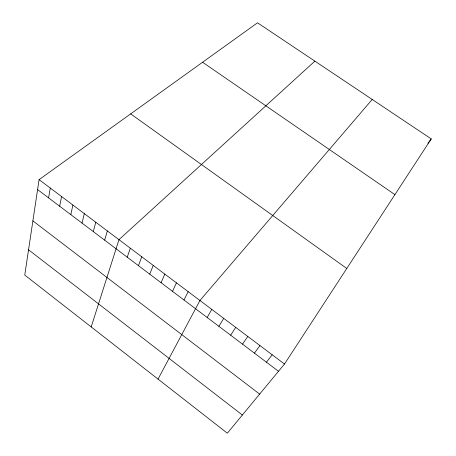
<?xml version="1.0" encoding="UTF-8"?>
<svg xmlns="http://www.w3.org/2000/svg" width="456" height="456" viewBox="0 0 456 456"><rect width="100%" height="100%" fill="white"/><g stroke="black" fill="none" stroke-linecap="round" stroke-linejoin="round"><path stroke-width="0.68" d="M39.085 179.641L24.755 275.071L227.344 433.2L284.498 364.03L431.245 138.903L257.509 22.8L39.085 179.641L284.498 364.03M48.604 197.875L50.285 188.06M59.679 206.226L61.56 196.53M70.822 214.633L72.903 205.052M82.034 223.092L84.314 213.625M93.309 231.597L95.794 222.249M104.658 240.158L107.348 230.935M91.194 326.929L118.976 239.668L314.879 61.138M127.23 257.184L130.331 248.201M138.447 265.643L141.759 256.785M149.728 274.159L153.25 265.42M161.082 282.72L164.815 274.107M172.505 291.338L176.449 282.851M183.996 300.002L188.157 291.646M158.038 379.101L199.939 300.498L372.21 99.454M207.184 317.501L211.795 309.402M218.886 326.331L223.725 318.368M230.662 335.211L235.723 327.385M242.512 344.149L247.802 336.46M254.431 353.138L259.96 345.591M427.922 143.252L431.245 138.903M266.424 362.189L272.192 354.779M202.578 62.244L394.919 194.632M130.667 113.88L346.782 268.476M37.591 189.571L278.496 371.292M32.895 220.886L259.646 394.109M28.551 249.791L242.364 415.023"/></g></svg>
